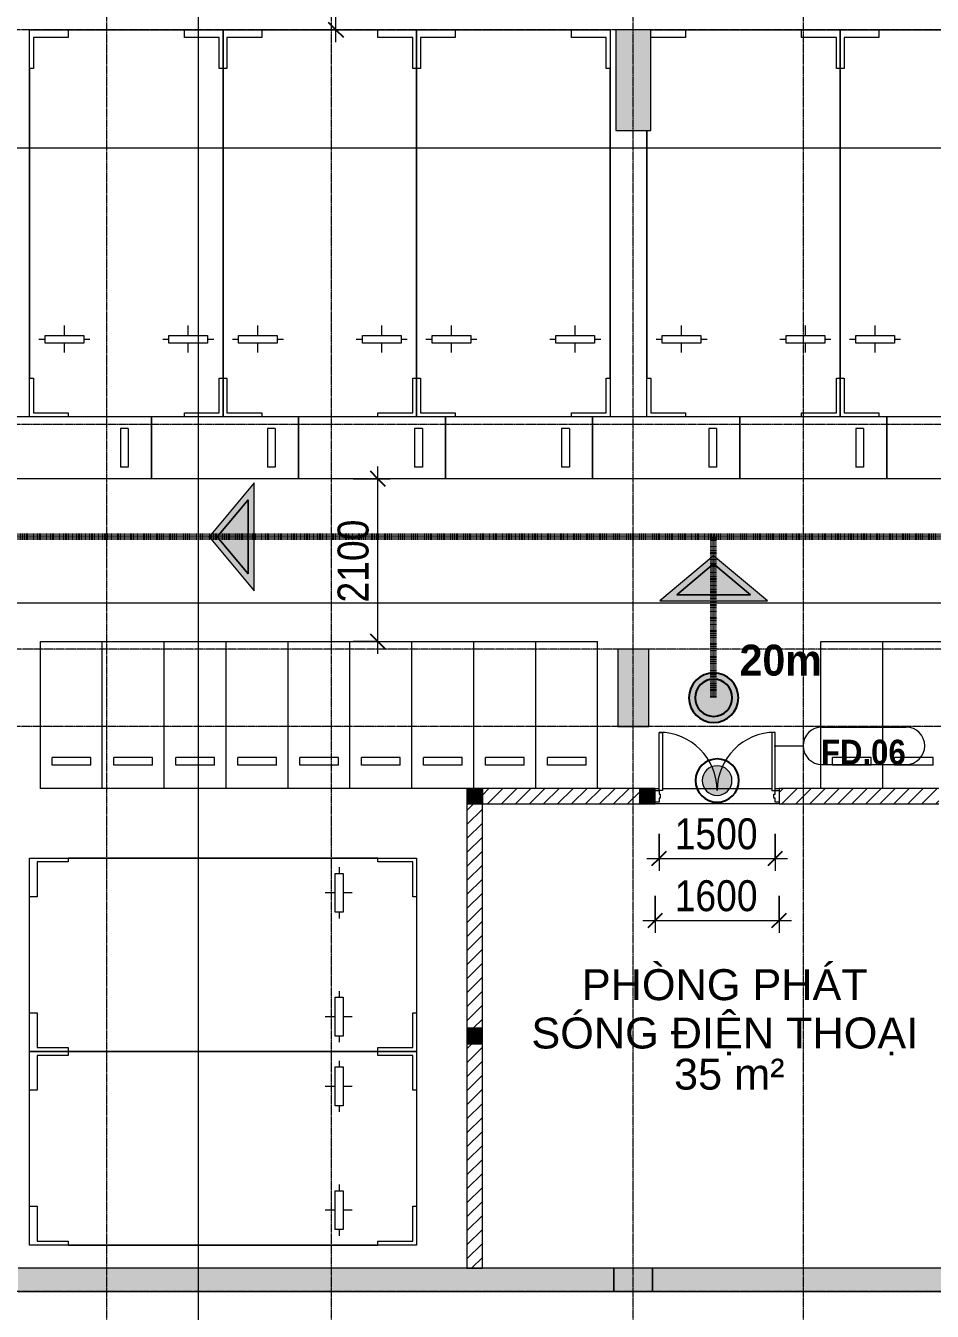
# Model space of a CAD drawing. Header units: millimetres. Extents: x 25998 to 252958, y -15958 to 83425.
# Drawn here: x 44903 to 56616, y 16980 to 33591 of the extents above; entities that cross this region are included whole.
import ezdxf

# ---------------------------------------------------------------- set-up
doc = ezdxf.new("R2010")
doc.units = ezdxf.units.MM
for name, pattern in [('1 NÉT CALL OUT', [6, 3, -3]), ('Dash', [6, 3, -3]), ('Dash Dot 3_16_', [7.9375, 4.7625, -1.5875, 0, -1.5875]), ('Grid Line', [22.225, 12.7, -3.175, 3.175, -3.175])]:
    doc.linetypes.add(name, pattern=pattern)
for name, color, linetype, lineweight in [('0-1', 7, 'Continuous', 5), ('A-ANNO-DIMS', 211, 'Continuous', 9), ('A-ANNO-DIMS-160', 211, 'Continuous', 9), ('A-ANNO-NOTE', 131, 'Continuous', 9), ('A-ANNO-NOTE-1', 131, 'Continuous', 25), ('A-AREA-IDEN', 2, 'Continuous', 9), ('A-DETL-2', 90, '1 NÉT CALL OUT', 100), ('A-DOOR-1', 1, 'Continuous', 9), ('A-DOOR-FRAM-1', 1, 'Continuous', 9), ('A-DOOR-IDEN', 31, 'Continuous', 9), ('A-WALL', 113, 'Continuous', 9), ('A-WALL-1', 113, 'Continuous', 18), ('A-WALL-PATT-1', 7, 'Continuous', 9), ('A-WALL-PATT-2', 111, 'Continuous', 9), ('C-PRKG', 70, 'Continuous', 9), ('G-ANNO-SYMB-1', 111, 'Dash Dot 3_16_', 18), ('G-ANNO-TEXT-2', 142, 'Continuous', 9), ('L-SITE-WALL-1', 250, 'Continuous', 18), ('L-SITE-WALL-2', 7, 'Continuous', 9), ('S-COLS', 52, 'Continuous', 9), ('S-COLS-1', 52, 'Continuous', 5), ('S-COLS-2', 250, 'Continuous', 18), ('S-COLS-3', 7, 'Continuous', 9), ('S-COLS-4', 52, 'Dash', 9), ('S-COLS-5', 52, 'Continuous', 18), ('S-COLS-HDLN', 52, 'Dash', 9), ('S-GRID-1', 1, 'Grid Line', 9)]:
    doc.layers.add(name, color=color, linetype=linetype, lineweight=lineweight)
doc.styles.add('Arial_3', font='arial_0.ttf', dxfattribs={"height": 400})
doc.styles.add('Arial_4', font='arial_0.ttf', dxfattribs={"width": 0.95, "height": 400})
doc.styles.add('Arial_B', font='arialbd_0.ttf', dxfattribs={"width": 0.9, "height": 320})
doc.styles.add('UTM Avo', font='UTM Avo.ttf', dxfattribs={"width": 0.9, "height": 400})
doc.dimstyles.new('1_Dim_chi_tiet_2_5', dxfattribs={"dimscale": 304.8, "dimtxt": 399.720379, "dimasz": 0.629921, "dimexe": 0.524934, "dimexo": 0.0625, "dimgap": 0.052493, "dimtad": 1, "dimdec": 0, "dimrnd": 5, "dimzin": 0, "dimdsep": 46, "dimtxsty": 'UTM Avo', "dimblk1": 'OBLIQUE', "dimblk2": 'OBLIQUE', "dimsah": 1, "dimcen": 0.09, "dimdle": 0.524934, "dimazin": 0, "dimtfac": 1, "dimtdec": 4, "dimtix": 1, "dimtmove": 0, "dimatfit": 3, "dimfxl": 1.049869, "dimfxlon": 1, "dimtvp": 1, "dimtolj": 1, "dimtzin": 0, "dimarcsym": 2})
pattern_1 = [(45, (0, 0), (-90.50967, 90.50967), [])]

# ---------------------------------------------------------------- blocks, each defined once
blk = doc.blocks.new('NCV_TKTC_KET CAU_rvt-1-TKCS_MB TẦNG HẦM')
at = {"layer": 'A-WALL-PATT-1'}
h = blk.add_hatch(color=256, dxfattribs=at)
h.paths.add_polyline_path([(44803, 17237), (52503, 17237), (52503, 17537), (44803, 17537)])
h.paths.add_polyline_path([(61203, 17237), (68903, 17237), (68903, 17537), (61203, 17537)])
h.paths.add_polyline_path([(56903, 17237), (60703, 17237), (60703, 17537), (53003, 17537), (53003, 17237), (56703, 17237)])
h.paths.add_polyline_path([(73278, 17237), (73278, 17537), (69403, 17535), (69403, 17237)])
at = {"layer": 'S-COLS-1'}
for points in [[(52553, 32237), (52978, 32237), (52978, 33537), (52528, 33537), (52528, 32237)], [(52553, 24537), (52953, 24537), (52953, 25537), (52553, 25537)], [(52503, 17237), (53003, 17237), (53003, 17537), (52503, 17537)]]:
    blk.add_hatch(color=256, dxfattribs=at).paths.add_polyline_path(points)
at = {"layer": 'L-SITE-WALL-1'}
for p, q in [((52503, 17537), (44803, 17537)), ((60703, 17537), (53003, 17537)), ((44803, 17237), (52503, 17237)), ((53003, 17237), (60703, 17237))]:
    blk.add_line(p, q, dxfattribs=at)
at = {"layer": 'L-SITE-WALL-2'}
for p, q in [((52503, 17237), (52503, 17537)), ((53003, 17537), (53003, 17237))]:
    blk.add_line(p, q, dxfattribs=at)
at = {"layer": 'S-COLS-2'}
for p, q in [((52978, 33537), (52528, 33537)), ((52528, 33537), (52528, 32237)), ((52978, 32237), (52978, 33537)), ((52528, 32237), (52978, 32237)), ((52953, 25537), (52553, 25537)), ((52553, 25537), (52553, 24537)), ((52953, 24537), (52953, 25537)), ((52553, 24537), (52953, 24537)), ((53003, 17537), (52503, 17537)), ((52503, 17237), (53003, 17237))]:
    blk.add_line(p, q, dxfattribs=at)
at = {"layer": 'S-COLS-3'}
for p, q in [((52503, 17537), (52503, 17237)), ((53003, 17237), (53003, 17537))]:
    blk.add_line(p, q, dxfattribs=at)
blk = doc.blocks.new('xe oto1 - xe oto-V5-TKCS_MB TẦNG HẦM')
at = {"layer": 'C-PRKG'}
for p, q in [((-2500, 0), (0, 0)), ((-2500, -5000), (-2500, 0)), ((-500, 0), (0, 0)), ((-500, -100), (-500, 0)), ((0, 0), (0, -500)), ((0, 0), (0, -5000)), ((-2500, 0), (-2000, 0)), ((-2500, -500), (-2500, 0)), ((-2450, -100), (-2450, -500)), ((-2000, -100), (-2450, -100)), ((-2000, 0), (-2000, -100)), ((-50, -100), (-500, -100)), ((-50, -500), (-50, -100)), ((-2450, -500), (-2500, -500)), ((-2500, -500), (-2500, -4500)), ((-2500, -4500), (-2500, -500)), ((0, -500), (-50, -500)), ((0, -500), (0, -4500)), ((0, -4500), (0, -500)), ((-2050, -3950), (-2050, -3820)), ((-2050, -3950), (-2050, -3820)), ((-450, -3950), (-450, -3820)), ((-450, -3950), (-450, -3820)), ((-2300, -3950), (-1800, -3950)), ((-2300, -4050), (-2300, -3950)), ((-1800, -3950), (-1800, -4050)), ((-700, -3950), (-200, -3950)), ((-700, -4050), (-700, -3950)), ((-200, -3950), (-200, -4050)), ((-2300, -4000), (-2380, -4000)), ((-2300, -4000), (-2380, -4000)), ((-1800, -4050), (-2300, -4050)), ((-2050, -4170), (-2050, -4050)), ((-2050, -4170), (-2050, -4050)), ((-1720, -4000), (-1800, -4000)), ((-1720, -4000), (-1800, -4000)), ((-700, -4000), (-780, -4000)), ((-700, -4000), (-780, -4000)), ((-200, -4050), (-700, -4050)), ((-450, -4170), (-450, -4050)), ((-450, -4170), (-450, -4050)), ((-120, -4000), (-200, -4000)), ((-120, -4000), (-200, -4000)), ((-2500, -4500), (-2450, -4500)), ((-2500, -5000), (-2500, -4500)), ((-2450, -4500), (-2450, -4950)), ((-50, -4500), (0, -4500)), ((-50, -4950), (-50, -4500)), ((0, -4500), (0, -5000)), ((-2450, -4950), (-2000, -4950)), ((-2000, -4950), (-2000, -5000)), ((-500, -4950), (-50, -4950)), ((-500, -5000), (-500, -4950)), ((-2000, -5000), (-2500, -5000)), ((0, -5000), (-2500, -5000)), ((0, -5000), (-500, -5000))]:
    blk.add_line(p, q, dxfattribs=at)
blk = doc.blocks.new('XE MAY2 - xe may 2-612722-TKCS_MB TẦNG HẦM')
at = {"layer": 'C-PRKG'}
for p, q in [((0, 800), (-1900, 800)), ((-1900, 0), (-1900, 800)), ((-300, 650), (-400, 650)), ((-400, 650), (-400, 150)), ((-300, 650), (-300, 150)), ((0, 0), (-1900, 0)), ((-300, 150), (-400, 150))]:
    blk.add_line(p, q, dxfattribs=at)
blk = doc.blocks.new('FD_06 - FD_06_EI60-1600x2200_CỬA ĐI 02 CÁNH PANEL THÉP-2233396-TKCS_MB TẦNG HẦM')
at = {"layer": 'A-DOOR-1'}
for p, q in [((-705, -81.35), (-750, -81.35)), ((-750, -81.35), (-750, -831.35)), ((-705, -831.35), (-705, -81.35)), ((705, -81.35), (750, -81.35)), ((705, -831.35), (705, -81.35)), ((750, -81.35), (750, -831.35)), ((-750, -831.35), (-705, -831.35)), ((750, -831.35), (705, -831.35))]:
    blk.add_line(p, q, dxfattribs=at)
for centre, start, end in [((-750, -81.35), 270, 360), ((750, -81.35), 180, 270)]:
    blk.add_arc(centre, 750, start, end, dxfattribs=at)
at = {"layer": 'A-DOOR-FRAM-1'}
for p, q in [((-800, 68.65), (-750, 68.65)), ((-800, -81.35), (-800, 68.65)), ((-750, 68.65), (-750, 19.4375)), ((-750, 19.4375), (-734.125, 19.4375)), ((-734.125, 19.4375), (-734.125, -31.5875)), ((734.125, 19.4375), (750, 19.4375)), ((734.125, -31.5875), (734.125, 19.4375)), ((750, 68.65), (800, 68.65)), ((750, 19.4375), (750, 68.65)), ((800, 68.65), (800, -81.35)), ((-750, -81.35), (-800, -81.35)), ((-750, -31.5875), (-750, -81.35)), ((-734.125, -31.5875), (-750, -31.5875)), ((750, -31.5875), (734.125, -31.5875)), ((750, -81.35), (750, -31.5875)), ((800, -81.35), (750, -81.35))]:
    blk.add_line(p, q, dxfattribs=at)
blk = doc.blocks.new('XE MAY2 - xe may 2-V21-TKCS_MB TẦNG HẦM')
at = {"layer": 'C-PRKG'}
for p, q in [((0, 800), (-1900, 800)), ((-1900, 0), (-1900, 800)), ((0, 800), (0, 0)), ((-300, 650), (-400, 650)), ((-400, 650), (-400, 150)), ((-300, 650), (-300, 150)), ((0, 0), (-1900, 0)), ((-300, 150), (-400, 150))]:
    blk.add_line(p, q, dxfattribs=at)
blk = doc.blocks.new('XE MAY2 - xe may 2-V46-TKCS_MB TẦNG HẦM')
at = {"layer": 'C-PRKG'}
for p, q in [((0, 800), (-1900, 800)), ((-1900, 0), (-1900, 800)), ((0, 710), (0, 0)), ((-300, 650), (-400, 650)), ((-400, 650), (-400, 150)), ((-300, 650), (-300, 150)), ((0, 0), (-1900, 0)), ((-300, 150), (-400, 150))]:
    blk.add_line(p, q, dxfattribs=at)
blk = doc.blocks.new('xe oto1 - xe oto-V55-TKCS_MB TẦNG HẦM')
at = {"layer": 'C-PRKG'}
for p, q in [((-2450, 0), (0, 0)), ((-500, 0), (0, 0)), ((-500, -100), (-500, 0)), ((0, 0), (0, -500)), ((0, 0), (0, -5000)), ((-2450, 0), (-2000, 0)), ((-2000, -100), (-2450, -100)), ((-2000, 0), (-2000, -100)), ((-50, -100), (-500, -100)), ((-50, -500), (-50, -100)), ((0, -500), (-50, -500)), ((0, -500), (0, -4500)), ((0, -4500), (0, -500)), ((-2500, -5000), (-2500, -1300)), ((-2500, -1300), (-2500, -4500)), ((-2500, -4500), (-2500, -1300)), ((-2050, -3950), (-2050, -3820)), ((-2050, -3950), (-2050, -3820)), ((-450, -3950), (-450, -3820)), ((-450, -3950), (-450, -3820)), ((-2300, -3950), (-1800, -3950)), ((-2300, -4050), (-2300, -3950)), ((-1800, -3950), (-1800, -4050)), ((-700, -3950), (-200, -3950)), ((-700, -4050), (-700, -3950)), ((-200, -3950), (-200, -4050)), ((-2300, -4000), (-2380, -4000)), ((-2300, -4000), (-2380, -4000)), ((-1800, -4050), (-2300, -4050)), ((-2050, -4170), (-2050, -4050)), ((-2050, -4170), (-2050, -4050)), ((-1720, -4000), (-1800, -4000)), ((-1720, -4000), (-1800, -4000)), ((-700, -4000), (-780, -4000)), ((-700, -4000), (-780, -4000)), ((-200, -4050), (-700, -4050)), ((-450, -4170), (-450, -4050)), ((-450, -4170), (-450, -4050)), ((-120, -4000), (-200, -4000)), ((-120, -4000), (-200, -4000)), ((-2500, -4500), (-2450, -4500)), ((-2500, -5000), (-2500, -4500)), ((-2450, -4500), (-2450, -4950)), ((-50, -4500), (0, -4500)), ((-50, -4950), (-50, -4500)), ((0, -4500), (0, -5000)), ((-2450, -4950), (-2000, -4950)), ((-2000, -4950), (-2000, -5000)), ((-500, -4950), (-50, -4950)), ((-500, -5000), (-500, -4950)), ((-2000, -5000), (-2500, -5000)), ((0, -5000), (-2500, -5000)), ((0, -5000), (-500, -5000))]:
    blk.add_line(p, q, dxfattribs=at)
blk = doc.blocks.new('XE MAY2 - xe may 2-V57-TKCS_MB TẦNG HẦM')
at = {"layer": 'C-PRKG'}
for p, q in [((-1575, 800), (-1900, 800)), ((-1900, 0), (-1900, 800)), ((0, 800), (-1075, 800)), ((0, 800), (0, 0)), ((-300, 650), (-400, 650)), ((-400, 650), (-400, 150)), ((-300, 650), (-300, 150)), ((0, 0), (-1900, 0)), ((-300, 150), (-400, 150))]:
    blk.add_line(p, q, dxfattribs=at)
blk = doc.blocks.new('XE MAY2 - xe may 2-V58-TKCS_MB TẦNG HẦM')
at = {"layer": 'C-PRKG'}
for p, q in [((-1475, 800), (-1900, 800)), ((-1900, 0), (-1900, 800)), ((0, 800), (-475, 800)), ((0, 800), (0, 0)), ((-300, 650), (-400, 650)), ((-400, 650), (-400, 150)), ((-300, 650), (-300, 150)), ((0, 0), (-1900, 0)), ((-300, 150), (-400, 150))]:
    blk.add_line(p, q, dxfattribs=at)
blk = doc.blocks.new('XE MAY2 - xe may 2-V59-TKCS_MB TẦNG HẦM')
at = {"layer": 'C-PRKG'}
for p, q in [((-875, 800), (-1900, 800)), ((-1900, 0), (-1900, 800)), ((0, 800), (0, 0)), ((-300, 650), (-400, 650)), ((-400, 650), (-400, 150)), ((-300, 650), (-300, 150)), ((0, 0), (-1900, 0)), ((-300, 150), (-400, 150))]:
    blk.add_line(p, q, dxfattribs=at)
blk = doc.blocks.new('XE MAY2 - xe may 2-V60-TKCS_MB TẦNG HẦM')
at = {"layer": 'C-PRKG'}
for p, q in [((-1900, 0), (-1900, 800)), ((-275, 800), (-1775, 800)), ((0, 800), (0, 0)), ((-300, 650), (-400, 650)), ((-400, 650), (-400, 150)), ((-300, 650), (-300, 150)), ((0, 0), (-1900, 0)), ((-300, 150), (-400, 150))]:
    blk.add_line(p, q, dxfattribs=at)
blk = doc.blocks.new('XE MAY2 - xe may 2-V61-TKCS_MB TẦNG HẦM')
at = {"layer": 'C-PRKG'}
for p, q in [((-1900, 0), (-1900, 800)), ((-1200, 800), (-1675, 800)), ((0, 800), (-700, 800)), ((0, 800), (0, 0)), ((-300, 650), (-400, 650)), ((-400, 650), (-400, 150)), ((-300, 650), (-300, 150)), ((0, 0), (-1900, 0)), ((-300, 150), (-400, 150))]:
    blk.add_line(p, q, dxfattribs=at)
blk = doc.blocks.new('XE MAY2 - xe may 2-V62-TKCS_MB TẦNG HẦM')
at = {"layer": 'C-PRKG'}
for p, q in [((-1100, 800), (-1900, 800)), ((-1900, 0), (-1900, 800)), ((0, 800), (-100, 800)), ((0, 800), (0, 0)), ((-300, 650), (-400, 650)), ((-400, 650), (-400, 150)), ((-300, 650), (-300, 150)), ((0, 0), (-1900, 0)), ((-300, 150), (-400, 150))]:
    blk.add_line(p, q, dxfattribs=at)
blk = doc.blocks.new('XE MAY2 - xe may 2-V63-TKCS_MB TẦNG HẦM')
at = {"layer": 'C-PRKG'}
for p, q in [((-500, 800), (-1900, 800)), ((-1900, 0), (-1900, 800)), ((0, 800), (0, 0)), ((-300, 650), (-400, 650)), ((-400, 650), (-400, 150)), ((-300, 650), (-300, 150)), ((0, 0), (-1900, 0)), ((-300, 150), (-400, 150))]:
    blk.add_line(p, q, dxfattribs=at)
blk = doc.blocks.new('G1_SOF - BO TRU - 200x200-3944974-TKCS_MB TẦNG HẦM')
at = {"layer": 'S-COLS-HDLN'}
for p, q in [((-100, 100), (100, -100)), ((100, 100), (-100, -100))]:
    blk.add_line(p, q, dxfattribs=at)
blk = doc.blocks.new('DIMBLOCK19-TKCS_MB TẦNG HẦM')
at = {"layer": 'A-ANNO-DIMS-160'}
for p, q in [((48911, 33377), (48911, 39397)), ((48591, 39237), (49071, 39237)), ((48911, 39237), (48591, 39237)), ((48591, 33537), (49071, 33537)), ((48911, 33537), (48591, 33537))]:
    blk.add_line(p, q, dxfattribs=at)
at = {"layer": 'A-ANNO-DIMS-160', "lineweight": 25}
for p, q in [((48911, 39237), (48815, 39333)), ((48911, 39237), (49007, 39141)), ((48911, 33537), (48815, 33633)), ((48911, 33537), (49007, 33441))]:
    blk.add_line(p, q, dxfattribs=at)
at = {"layer": 'A-ANNO-DIMS-160', "color": 0, "insert": (48392, 35839), "char_height": 400, "width": 1314.64, "attachment_point": 1, "rotation": 90, "line_spacing_factor": 1.110334, "style": 'UTM Avo'}
blk.add_mtext('5700', dxfattribs=at)
blk = doc.blocks.new('_Oblique')
at = {"color": 0, "linetype": 'ByBlock', "lineweight": -2}
blk.add_line((-0.5, -0.5), (0.5, 0.5), dxfattribs=at)
blk = doc.blocks.new('HDNDCT_GHI CHÚ CỬA CHỐNG CHÁY EI60 - HDNDCT_GHI CHÚ CỬA CHỐNG CHÁY EI60-1614697-TKCS_MB TẦNG HẦM')
at = {"layer": 'A-ANNO-NOTE'}
h = blk.add_hatch(color=256, dxfattribs=at)
edge = h.paths.add_edge_path()
edge.add_arc((0, 0), 1.2, 0, 180)
edge.add_arc((0, 0), 1.2, 180, 360)
for radius, start, end in [(1.75, 360, 180), (1.2, 360, 180), (1.2, 180, 360)]:
    blk.add_arc((0, 0), radius, start, end, dxfattribs=at)
at = {"layer": 'A-ANNO-NOTE-1'}
for start, end in [(360, 180), (180, 360)]:
    blk.add_arc((0, 0), 1.75, start, end, dxfattribs=at)
blk = doc.blocks.new('HDNDCT_DIEM THOAT HIEM XA NHAT - HDNDCT_DIEM THOAT HIEM XA NHAT-1614703-TKCS_MB TẦNG HẦM')
at = {"layer": 'A-ANNO-NOTE'}
h = blk.add_hatch(color=256, dxfattribs=at)
edge = h.paths.add_edge_path()
edge.add_arc((0, 0), 2, 0, 180)
edge.add_arc((0, 0), 2, 180, 360)
edge = h.paths.add_edge_path()
edge.add_arc((0, 0), 1.5, 180, 360)
edge.add_arc((0, 0), 1.5, 360, 540)
h = blk.add_hatch(color=256, dxfattribs=at)
edge = h.paths.add_edge_path()
edge.add_arc((0, 0), 1.5, 0, 180)
edge.add_arc((0, 0), 1.5, 180, 360)
at = {"layer": 'A-ANNO-NOTE-1'}
for radius, start, end in [(2, 360, 180), (1.5, 0, 180), (1.5, 360, 180), (2, 180, 360), (1.5, 180, 0), (1.5, 180, 360)]:
    blk.add_arc((0, 0), radius, start, end, dxfattribs=at)
blk = doc.blocks.new('HDNDCT_MŨI TÊN THOÁT HIỂM - HDNDCT_MŨI TÊN THOÁT HIỂM-2437747-TKCS_MB TẦNG HẦM')
at = {"layer": 'A-ANNO-NOTE'}
h = blk.add_hatch(color=256, dxfattribs=at)
h.paths.add_polyline_path([(-3.15, 0), (0.5, 4.35), (0.5, -4.35)])
h.paths.add_polyline_path([(-2.5, 0), (0, -2.98), (0, 2.98)])
blk.add_hatch(color=256, dxfattribs=at).paths.add_polyline_path([(0, -2.98), (-2.5, 0), (0, 2.98)])
for p, q in [((0.5, 4.35), (-3.15, 0)), ((0.5, -4.35), (0.5, 4.35)), ((-2.5, 0), (0, 2.98)), ((0, 2.98), (-2.5, 0)), ((0, 2.98), (0, -2.98)), ((0, -2.98), (0, 2.98)), ((-3.15, 0), (0.5, -4.35)), ((0, -2.98), (-2.5, 0)), ((-2.5, 0), (0, -2.98))]:
    blk.add_line(p, q, dxfattribs=at)
blk = doc.blocks.new('HDNDCT_MŨI TÊN THOÁT HIỂM - HDNDCT_MŨI TÊN THOÁT HIỂM-1614704-TKCS_MB TẦNG HẦM')
at = {"layer": 'A-ANNO-NOTE'}
h = blk.add_hatch(color=256, dxfattribs=at)
h.paths.add_polyline_path([(-3.15, 0), (0.5, 4.35), (0.5, -4.35)])
h.paths.add_polyline_path([(-2.5, 0), (0, -2.98), (0, 2.98)])
blk.add_hatch(color=256, dxfattribs=at).paths.add_polyline_path([(0, 2.98), (0, -2.98), (-2.5, 0)])
for p, q in [((0.5, 4.35), (-3.15, 0)), ((0.5, -4.35), (0.5, 4.35)), ((-2.5, 0), (0, 2.98)), ((0, 2.98), (-2.5, 0)), ((0, 2.98), (0, -2.98)), ((0, -2.98), (0, 2.98)), ((-3.15, 0), (0.5, -4.35)), ((0, -2.98), (-2.5, 0)), ((-2.5, 0), (0, -2.98))]:
    blk.add_line(p, q, dxfattribs=at)
blk = doc.blocks.new('STN_Door Tag - STN_Door Tag-1788670-TKCS_MB TẦNG HẦM')
at = {"layer": 'A-DOOR-IDEN'}
for p, q in [((-3.37, 1.49), (3.43, 1.49)), ((-3.37, -1.52), (3.43, -1.52))]:
    blk.add_line(p, q, dxfattribs=at)
for centre, start, end in [((-3.37, -0.01), 90, 270), ((3.43, -0.01), 270, 90)]:
    blk.add_arc(centre, 1.51, start, end, dxfattribs=at)
blk = doc.blocks.new('DIMBLOCK100-TKCS_MB TẦNG HẦM')
at = {"layer": 'A-ANNO-DIMS-160'}
for p, q in [((53036, 22350), (53036, 21870)), ((53036, 22030), (53036, 22350)), ((54636, 22350), (54636, 21870)), ((54636, 22030), (54636, 22350)), ((52876, 22030), (54796, 22030))]:
    blk.add_line(p, q, dxfattribs=at)
at = {"layer": 'A-ANNO-DIMS-160', "lineweight": 25}
for p, q in [((53036, 22030), (53132, 22126)), ((54636, 22030), (54732, 22126)), ((53036, 22030), (52940, 21934)), ((54636, 22030), (54540, 21934))]:
    blk.add_line(p, q, dxfattribs=at)
at = {"layer": 'A-ANNO-DIMS-160', "color": 0, "insert": (53288, 22550), "char_height": 400, "width": 1314.64, "attachment_point": 1, "line_spacing_factor": 1.110334, "style": 'UTM Avo'}
blk.add_mtext('1600', dxfattribs=at)
blk = doc.blocks.new('DIMBLOCK101-TKCS_MB TẦNG HẦM')
at = {"layer": 'A-ANNO-DIMS-160'}
for p, q in [((53086, 23150), (53086, 22670)), ((53086, 22830), (53086, 23150)), ((54586, 23150), (54586, 22670)), ((54586, 22830), (54586, 23150)), ((52926, 22830), (54746, 22830))]:
    blk.add_line(p, q, dxfattribs=at)
at = {"layer": 'A-ANNO-DIMS-160', "lineweight": 25}
for p, q in [((53086, 22830), (53182, 22926)), ((54586, 22830), (54682, 22926)), ((53086, 22830), (52990, 22734)), ((54586, 22830), (54490, 22734))]:
    blk.add_line(p, q, dxfattribs=at)
at = {"layer": 'A-ANNO-DIMS-160', "color": 0, "insert": (53288, 23350), "char_height": 400, "width": 1314.64, "attachment_point": 1, "line_spacing_factor": 1.110334, "style": 'UTM Avo'}
blk.add_mtext('1500', dxfattribs=at)
blk = doc.blocks.new('DIMBLOCK140-TKCS_MB TẦNG HẦM')
at = {"layer": 'A-ANNO-DIMS-160', "lineweight": 25}
for p, q in [((49452, 27737), (49356, 27833)), ((49452, 27737), (49548, 27641)), ((49452, 25635), (49356, 25731)), ((49452, 25635), (49548, 25539))]:
    blk.add_line(p, q, dxfattribs=at)
at = {"layer": 'A-ANNO-DIMS-160'}
for p, q in [((49452, 25475), (49452, 27897)), ((49132, 27737), (49612, 27737)), ((49452, 27737), (49132, 27737)), ((49132, 25635), (49612, 25635)), ((49452, 25635), (49132, 25635))]:
    blk.add_line(p, q, dxfattribs=at)
at = {"layer": 'A-ANNO-DIMS-160', "color": 0, "insert": (48932, 26138), "char_height": 400, "width": 1314.64, "attachment_point": 1, "rotation": 90, "line_spacing_factor": 1.110334, "style": 'UTM Avo'}
blk.add_mtext('2100', dxfattribs=at)

msp = doc.modelspace()

# ---------------------------------------------------------------- hatches: boundary and pattern name
at = {"layer": 'A-WALL-PATT-2'}
h = msp.add_hatch(dxfattribs=at)
h.set_pattern_fill('FP_1', color=256, style=0, pattern_type=2)
h.set_pattern_definition(pattern_1)
h.paths.add_polyline_path([(66077.6, 23535.3), (68977.6, 23535.3), (68977.6, 23735.3), (66077.6, 23735.3)])
h.paths.add_polyline_path([(64768.9, 23535.3), (65877.6, 23535.3), (65877.6, 23735.3), (64768.9, 23735.3), (64768.9, 23560.3)])
h.paths.add_polyline_path([(63156.4, 23535.3), (63168.9, 23535.3), (63168.9, 23735.3), (63002.6, 23735.3), (63002.6, 23535.3)])
h.paths.add_polyline_path([(62702.6, 23535.3), (62802.6, 23535.3), (62802.6, 23735.3), (62702.6, 23735.3), (62702.6, 23560.3)])
h.paths.add_polyline_path([(59752.6, 23535.3), (59752.6, 23735.3), (56902.6, 23735.3), (56902.6, 23535.3)])
h.paths.add_polyline_path([(61102.6, 23535.3), (61102.6, 23735.3), (59952.6, 23735.3), (59952.6, 23535.3), (61090.1, 23535.3)])
h.paths.add_polyline_path([(56702.6, 23535.3), (56702.6, 23735.3), (54636.2, 23735.3), (54636.2, 23535.3), (54648.7, 23535.3)])
h.paths.add_polyline_path([(50802.6, 23535.3), (52836.2, 23535.3), (52836.2, 23735.3), (50802.6, 23735.3), (50802.6, 23662.5)])
h = msp.add_hatch(dxfattribs=at)
h.set_pattern_fill('FP_1', color=256, style=0, pattern_type=2)
h.set_pattern_definition(pattern_1)
h.paths.add_polyline_path([(50802.6, 17536.9), (50802.6, 20436.9), (50602.6, 20436.9), (50602.6, 17536.9)])
h.paths.add_polyline_path([(50602.6, 20636.9), (50802.6, 20636.9), (50802.6, 23535.3), (50602.6, 23535.3), (50602.6, 21501.5)])
at = {"layer": 'S-COLS-1'}
for points in [[(50602.6, 23535.3), (50802.6, 23535.3), (50802.6, 23735.3), (50602.6, 23735.3)], [(53036.2, 23535.3), (53036.2, 23735.3), (52836.2, 23735.3), (52836.2, 23535.3), (53023.8, 23535.3)], [(50802.6, 20436.9), (50802.6, 20636.9), (50602.6, 20636.9), (50602.6, 20436.9)]]:
    msp.add_hatch(color=256, dxfattribs=at).paths.add_polyline_path(points)

# ---------------------------------------------------------------- linework, layer by layer
at = {"layer": 'A-DETL-2'}
for p, q in [((53791.6, 26986.9), (41697.6, 26986.9)), ((71152.6, 26986.9), (53791.6, 26986.9)), ((53791.6, 24907.4), (53791.6, 26986.9))]:
    msp.add_line(p, q, dxfattribs=at)
at = {"layer": 'A-DOOR-IDEN'}
msp.add_line((54575.1, 24287.9), (54948.4, 24287.9), dxfattribs=at)
at = {"layer": 'A-WALL'}
for p, q in [((50802.6, 23735.3), (50802.6, 23535.3)), ((52836.2, 23535.3), (52836.2, 23735.3)), ((53036.2, 23735.3), (53086.2, 23735.3)), ((53131.2, 23735.3), (54541.2, 23735.3)), ((54586.2, 23735.3), (54636.2, 23735.3)), ((50802.6, 23535.3), (50602.6, 23535.3)), ((54636.2, 23535.3), (53036.2, 23535.3)), ((50602.6, 20636.9), (50802.6, 20636.9)), ((50802.6, 20436.9), (50602.6, 20436.9))]:
    msp.add_line(p, q, dxfattribs=at)
at = {"layer": 'A-WALL-1'}
for p, q in [((52836.2, 23735.3), (50802.6, 23735.3)), ((56702.6, 23735.3), (54636.2, 23735.3)), ((54636.2, 23735.3), (54636.2, 23710.3)), ((50602.6, 23535.3), (50602.6, 20636.9)), ((50802.6, 23535.3), (52836.2, 23535.3)), ((50802.6, 20636.9), (50802.6, 23535.3)), ((54636.2, 23560.3), (54636.2, 23535.3)), ((54636.2, 23535.3), (56702.6, 23535.3)), ((50602.6, 20436.9), (50602.6, 17536.9)), ((50802.6, 17536.9), (50802.6, 20436.9)), ((50602.6, 17536.9), (50802.6, 17536.9))]:
    msp.add_line(p, q, dxfattribs=at)
at = {"layer": 'G-ANNO-SYMB-1'}
for p, q in [((47131.3, 83043.8), (47131.3, 10257.4)), ((26379.4, 32011.5), (134566.1, 32011.5)), ((26379.4, 26135.3), (134593.5, 26135.3))]:
    msp.add_line(p, q, dxfattribs=at)
at = {"layer": 'S-COLS'}
for p, q in [((50802.6, 23535.3), (50802.6, 23735.3)), ((52836.2, 23735.3), (52836.2, 23535.3)), ((50602.6, 23535.3), (50802.6, 23535.3)), ((50802.6, 20636.9), (50602.6, 20636.9)), ((50602.6, 20436.9), (50802.6, 20436.9))]:
    msp.add_line(p, q, dxfattribs=at)
at = {"layer": 'S-COLS-5'}
for p, q in [((50802.6, 23735.3), (50602.6, 23735.3)), ((50602.6, 23735.3), (50602.6, 23535.3)), ((53036.2, 23735.3), (52836.2, 23735.3)), ((53036.2, 23710.3), (53036.2, 23735.3)), ((52836.2, 23535.3), (53036.2, 23535.3)), ((53036.2, 23535.3), (53036.2, 23560.3)), ((50602.6, 20636.9), (50602.6, 20436.9)), ((50802.6, 20436.9), (50802.6, 20636.9))]:
    msp.add_line(p, q, dxfattribs=at)
at = {"layer": 'S-GRID-1'}
for p, q in [((45952.6, 16318.9), (45952.6, 77184.9)), ((48852.6, 16318.9), (48852.6, 77184.9)), ((52752.6, 16318.9), (52752.6, 77184.9)), ((54952.6, 16318.9), (54952.6, 77184.9)), ((128880.9, 33536.9), (31838.8, 33536.9)), ((128880.9, 28436.9), (31838.8, 28436.9)), ((126848.9, 25536.9), (33870.8, 25536.9)), ((128880.9, 24536.9), (31838.8, 24536.9)), ((128880.9, 17236.9), (31838.8, 17236.9))]:
    msp.add_line(p, q, dxfattribs=at)

# ---------------------------------------------------------------- block references
at = {"layer": '0-1'}
msp.add_blockref('NCV_TKTC_KET CAU_rvt-1-TKCS_MB TẦNG HẦM', (0, 0), dxfattribs=at)
at = {"layer": 'A-ANNO-NOTE', "xscale": 160, "yscale": 160, "zscale": 160}
for name, p in [('HDNDCT_MŨI TÊN THOÁT HIỂM - HDNDCT_MŨI TÊN THOÁT HIỂM-2437747-TKCS_MB TẦNG HẦM', (47775.5, 26986.9)), ('HDNDCT_DIEM THOAT HIEM XA NHAT - HDNDCT_DIEM THOAT HIEM XA NHAT-1614703-TKCS_MB TẦNG HẦM', (53791.6, 24907.4)), ('HDNDCT_GHI CHÚ CỬA CHỐNG CHÁY EI60 - HDNDCT_GHI CHÚ CỬA CHỐNG CHÁY EI60-1614697-TKCS_MB TẦNG HẦM', (53836.2, 23836.9))]:
    msp.add_blockref(name, p, dxfattribs=at)
at = {"layer": 'A-ANNO-NOTE', "xscale": 160, "yscale": 160, "zscale": 160, "rotation": 269.9999999999996}
msp.add_blockref('HDNDCT_MŨI TÊN THOÁT HIỂM - HDNDCT_MŨI TÊN THOÁT HIỂM-1614704-TKCS_MB TẦNG HẦM', (53791.6, 26237.7), dxfattribs=at)
at = {"layer": 'A-DOOR-1', "rotation": 180}
msp.add_blockref('FD_06 - FD_06_EI60-1600x2200_CỬA ĐI 02 CÁNH PANEL THÉP-2233396-TKCS_MB TẦNG HẦM', (53836.2, 23629), dxfattribs=at)
at = {"layer": 'A-DOOR-IDEN', "xscale": 159.9999999999999, "yscale": 159.9999999999999, "zscale": 159.9999999999999}
msp.add_blockref('STN_Door Tag - STN_Door Tag-1788670-TKCS_MB TẦNG HẦM', (55729.1, 24288.6), dxfattribs=at)
at = {"layer": 'C-PRKG'}
for name, p in [('xe oto1 - xe oto-V5-TKCS_MB TẦNG HẦM', (47452.6, 33536.9)), ('xe oto1 - xe oto-V5-TKCS_MB TẦNG HẦM', (49952.6, 33536.9)), ('xe oto1 - xe oto-V5-TKCS_MB TẦNG HẦM', (52452.6, 33536.9)), ('xe oto1 - xe oto-V55-TKCS_MB TẦNG HẦM', (55427.6, 33536.9)), ('xe oto1 - xe oto-V5-TKCS_MB TẦNG HẦM', (57927.6, 33536.9)), ('XE MAY2 - xe may 2-V57-TKCS_MB TẦNG HẦM', (46527.6, 27736.9)), ('XE MAY2 - xe may 2-V58-TKCS_MB TẦNG HẦM', (48427.6, 27736.9)), ('XE MAY2 - xe may 2-V59-TKCS_MB TẦNG HẦM', (50327.6, 27736.9)), ('XE MAY2 - xe may 2-V60-TKCS_MB TẦNG HẦM', (52227.6, 27736.9)), ('XE MAY2 - xe may 2-V61-TKCS_MB TẦNG HẦM', (54127.6, 27736.9)), ('XE MAY2 - xe may 2-V62-TKCS_MB TẦNG HẦM', (56027.6, 27736.9)), ('XE MAY2 - xe may 2-V63-TKCS_MB TẦNG HẦM', (57927.6, 27736.9))]:
    msp.add_blockref(name, p, dxfattribs=at)
for name, p, rotation in [('XE MAY2 - xe may 2-V21-TKCS_MB TẦNG HẦM', (45092.6, 23735.3), 269.9999999999992), ('XE MAY2 - xe may 2-V21-TKCS_MB TẦNG HẦM', (45892.6, 23735.3), 269.9999999999992), ('XE MAY2 - xe may 2-V21-TKCS_MB TẦNG HẦM', (46692.6, 23735.3), 269.9999999999992), ('XE MAY2 - xe may 2-V21-TKCS_MB TẦNG HẦM', (47492.6, 23735.3), 269.9999999999992), ('XE MAY2 - xe may 2-V21-TKCS_MB TẦNG HẦM', (48292.6, 23735.3), 269.9999999999992), ('XE MAY2 - xe may 2-V21-TKCS_MB TẦNG HẦM', (49092.6, 23735.3), 269.9999999999992), ('XE MAY2 - xe may 2-V46-TKCS_MB TẦNG HẦM', (49892.6, 23735.3), 269.9999999999992), ('XE MAY2 - xe may 2-612722-TKCS_MB TẦNG HẦM', (50692.6, 23735.3), 269.9999999999992), ('XE MAY2 - xe may 2-612722-TKCS_MB TẦNG HẦM', (51492.6, 23735.3), 269.9999999999992), ('XE MAY2 - xe may 2-612722-TKCS_MB TẦNG HẦM', (55177.6, 23735.3), 269.9999999999992), ('XE MAY2 - xe may 2-612722-TKCS_MB TẦNG HẦM', (55977.6, 23735.3), 269.9999999999992), ('xe oto1 - xe oto-V5-TKCS_MB TẦNG HẦM', (44952.6, 22836.9), 89.99999999999955), ('xe oto1 - xe oto-V5-TKCS_MB TẦNG HẦM', (44952.6, 20336.9), 89.99999999999955)]:
    msp.add_blockref(name, p, dxfattribs=dict(at, rotation=rotation))
at = {"layer": 'S-COLS-4'}
for p in [(50702.6, 23635.3), (52936.2, 23635.3), (50702.6, 20536.9)]:
    msp.add_blockref('G1_SOF - BO TRU - 200x200-3944974-TKCS_MB TẦNG HẦM', p, dxfattribs=at)

# ---------------------------------------------------------------- texts
at = {"layer": 'A-AREA-IDEN', "char_height": 400, "line_spacing_factor": 0.936439, "style": 'Arial_3'}
for s, insert, width, attachment_point in [('\\pt8,16,24,32,40,48,56,64,72,80,88,96,104,112,120,128,136,144,152,160,168,176,184,192,200,208,216,224,232,240,248,256;PHÒNG PHÁT\\PSÓNG ĐIỆN THOẠI', (53935.5, 20287.6), 5016, 8), ('\\pt8,16,24,32,40,48,56,64,72,80,88,96,104,112,120,128,136,144,152,160,168,176,184,192,200,208,216,224,232,240,248,256;35 m²', (53993.5, 20041.7), 1449.6, 5)]:
    msp.add_mtext(s, dxfattribs=dict(at, insert=insert, width=width, attachment_point=attachment_point))
at = {"layer": 'A-DOOR-IDEN', "insert": (55725.8, 24203.2), "char_height": 320, "width": 1124.64, "attachment_point": 5, "line_spacing_factor": 0.936439, "style": 'Arial_B'}
msp.add_mtext('\\pt7.2,14.4,21.6,28.8,36,43.2,50.4,57.6,64.8,72,79.2,86.4,93.6,100.8,108,115.2,122.4,129.6,136.8,144,151.2,158.4,165.6,172.8,180,187.2,194.4,201.6,208.8,216,223.2,230.4;FD.06', dxfattribs=at)
at = {"layer": 'G-ANNO-TEXT-2', "insert": (54657.9, 25390.5), "char_height": 400, "width": 1437.92, "attachment_point": 5, "line_spacing_factor": 0.936439, "style": 'Arial_4'}
msp.add_mtext('\\pt1824,3648,5472,7296,9120,10944,12768,14592,16416,18240,20064,21888,23712,25536,27360,29184,31008,32832,34656,36480,38304,40128,41952,43776,45600,47424,49248,51072,52896,54720,56544,58368;{\\fArial|b1|i0|c0|p34;20m}', dxfattribs=at)

# ---------------------------------------------------------------- dimensions: what is measured, and where the dimension line sits
at = {"layer": 'A-ANNO-DIMS'}
for base, p1, p2, override, picture, middle in [((48911.2, 39236.9), (48591.2, 33536.9), (48591.2, 39236.9), {"dimpost": '<>', "dimfxl": 5700}, 'DIMBLOCK19-TKCS_MB TẦNG HẦM', (48688.2, 36386.9)), ((49451.5, 27736.9), (49131.5, 25635.3), (49131.5, 27736.9), {"dimpost": '<>', "dimfxl": 2101.625653}, 'DIMBLOCK140-TKCS_MB TẦNG HẦM', (49228.5, 26686.1))]:
    dim = msp.add_linear_dim(base=base, p1=p1, p2=p2, angle=90, dimstyle='1_Dim_chi_tiet_2_5', override=override, dxfattribs=at)
    dim.commit()
    dim.dimension.update_dxf_attribs({"geometry": picture, "text_midpoint": middle})
for base, p1, p2, override, picture, middle in [((54586.2, 22830.1), (53086.2, 23150.1), (54586.2, 23150.1), {"dimpost": '<>', "dimfxl": 1500}, 'DIMBLOCK101-TKCS_MB TẦNG HẦM', (53836.2, 23053.1)), ((54636.2, 22030.1), (53036.2, 22350.1), (54636.2, 22350.1), {"dimpost": '<>', "dimfxl": 1600}, 'DIMBLOCK100-TKCS_MB TẦNG HẦM', (53836.2, 22253.1))]:
    dim = msp.add_linear_dim(base=base, p1=p1, p2=p2, dimstyle='1_Dim_chi_tiet_2_5', override=override, dxfattribs=at)
    dim.commit()
    dim.dimension.update_dxf_attribs({"geometry": picture, "text_midpoint": middle})

doc.saveas('drawing.dxf')
